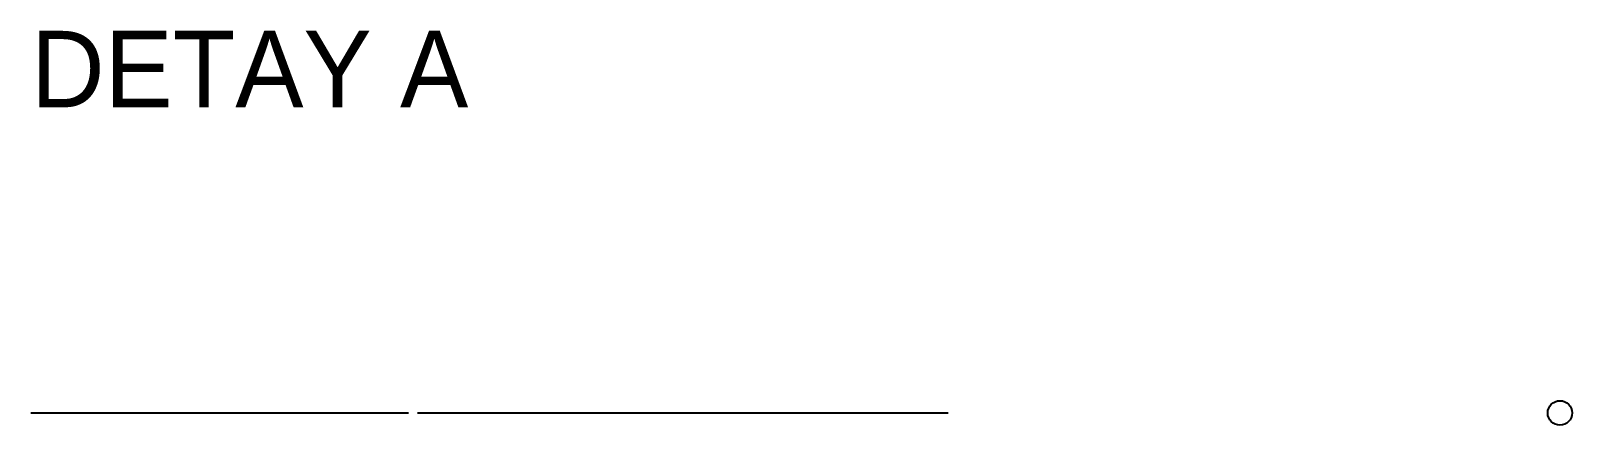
# Model space of a CAD drawing. Header units: millimetres. Extents: x 1000 to 1050.4, y 999.6 to 1012.5.
import ezdxf

# ---------------------------------------------------------------- set-up
doc = ezdxf.new("R2010")
doc.units = ezdxf.units.MM

msp = doc.modelspace()

# ---------------------------------------------------------------- linework, layer by layer
at = {"layer": 'DETAY'}
for p, q in [((1000, 1000), (1012.345, 1000)), ((1012.645, 1000), (1030, 1000))]:
    msp.add_line(p, q, dxfattribs=at)
msp.add_circle((1050, 1000), 0.4, dxfattribs=at)

# ---------------------------------------------------------------- texts
msp.add_text('DETAY A', height=2.5, dxfattribs=at).set_placement((1000, 1010))

doc.saveas('drawing.dxf')
